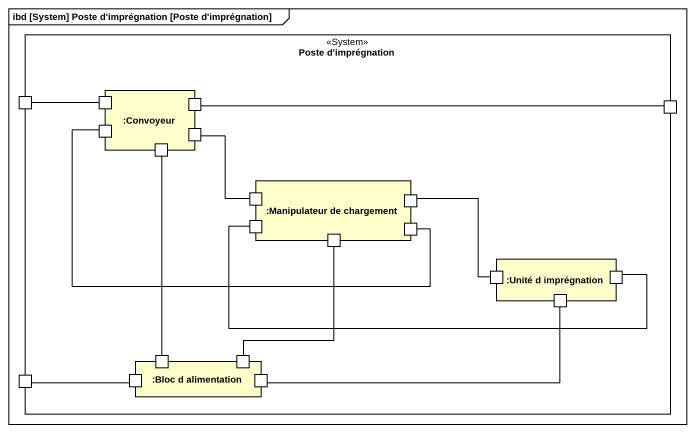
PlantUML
@startuml
mainframe ibd [System] Poste d'imprégnation [Poste d'imprégnation]
rectangle "Poste d'imprégnation" as Poste_d_imprégnation <<System>> {
  port " " as port1
  rectangle ":Convoyeur" as Convoyeur {
    port " " as port2
    port " " as port3
    port " " as port4
    port " " as port6
    port " " as port7
  }
  port " " as port5
  rectangle ":Manipulateur de chargement" as Manipulateur_de_chargement {
    port " " as port8
    port " " as port9
    port " " as port10
    port " " as port11
    port " " as port12
  }
  rectangle ":Unité d imprégnation" as Unité_d_imprégnation {
    port " " as port13
    port " " as port14
    port " " as port15
  }
  port " " as port18
  rectangle ":Bloc d alimentation" as Bloc_d_alimentation {
    port " " as port16
    port " " as port17
    port " " as port19
    port " " as port20
  }
}
port1 -right- port2
port4 -right- port5
port7 -- port8
port9 -- port13
port12 -left- port3
port14 -left- port10
port16 -up- port6
port17 -up- port11
port18 -right- port19
port20 -right- port15
@enduml
